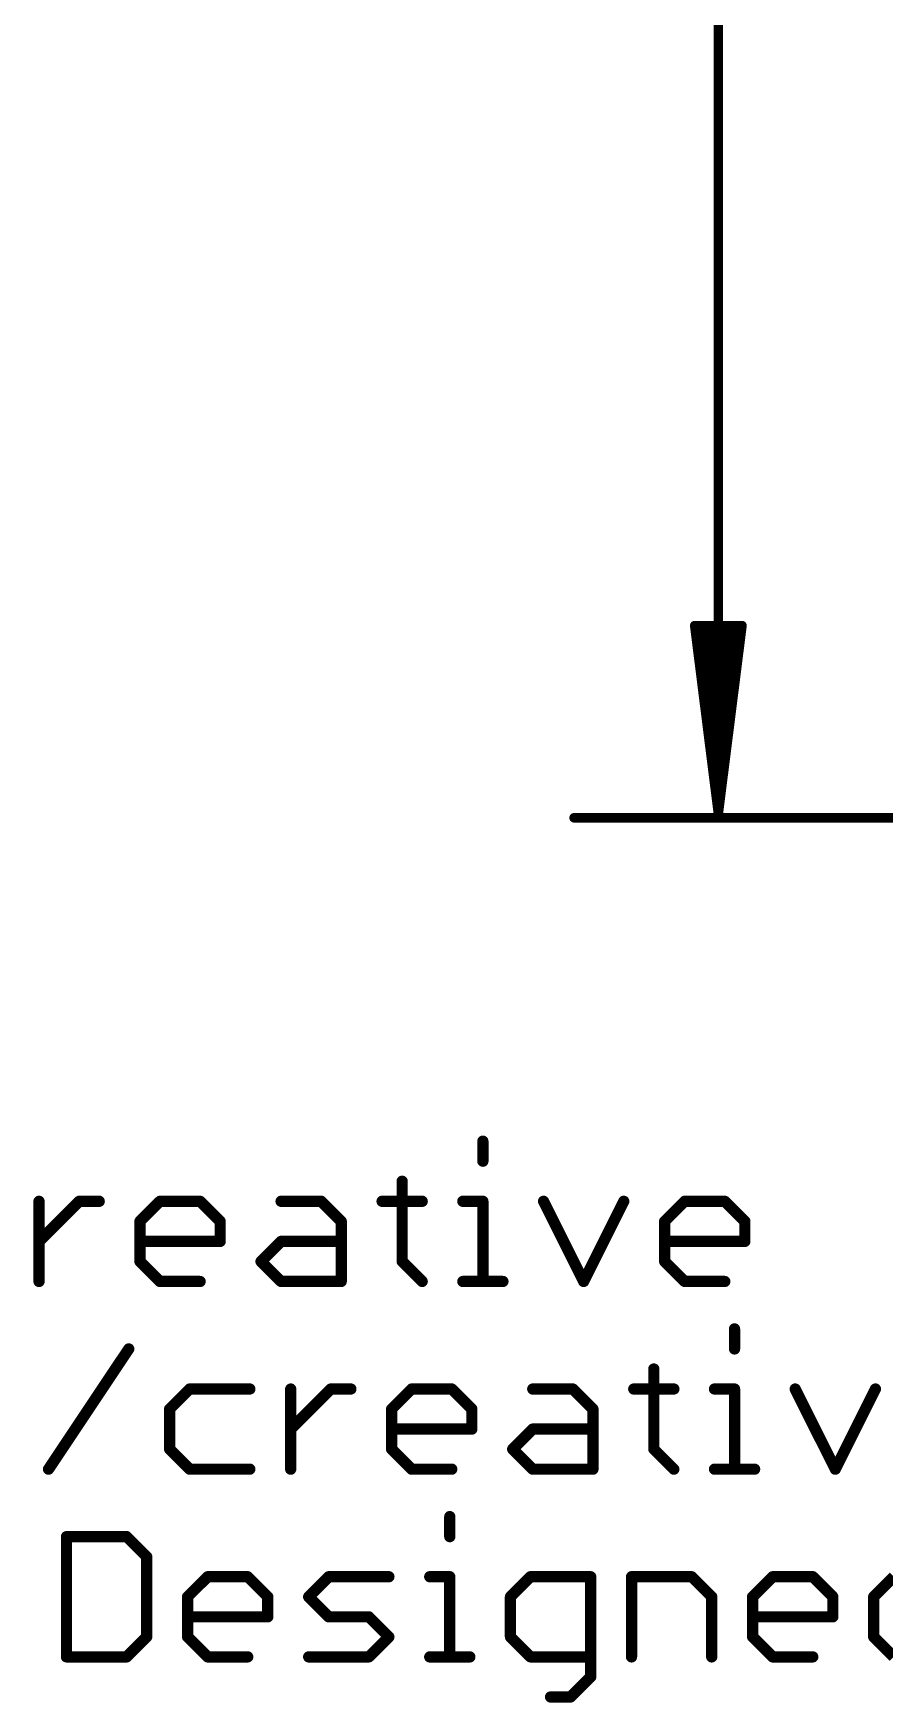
# Model space of a CAD drawing. Extents: x -43 to 64, y -12 to 35.
# Drawn here: x -11.8 to -0.29, y -11.97 to 10.61 of the extents above; entities that cross this region are included whole.
import ezdxf

# ---------------------------------------------------------------- set-up
doc = ezdxf.new("R2010")
doc.units = 0
doc.layers.add('51', color=53, linetype='CONTINUOUS')

msp = doc.modelspace()

# ---------------------------------------------------------------- linework, layer by layer
at = {"layer": '51'}
for points, const_width in [([(-2.54, 0.065), (-2.54, 30.415)], 0.13), ([(-2.54, 0.065), (-2.8592, 2.6)], 0.13), ([(-2.8592, 2.6), (-2.2208, 2.6)], 0.13), ([(-2.54, 0.065), (-2.8, 2.6)], 0.13), ([(-2.54, 0.065), (-2.67, 2.6)], 0.13), ([(-2.2208, 2.6), (-2.54, 0.065)], 0.13), ([(-2.41, 2.6), (-2.54, 0.065)], 0.13), ([(-2.28, 2.6), (-2.54, 0.065)], 0.13), ([(0, 0), (-4.49, 0)], 0.13), ([(-5.7238, -4.3756), (-5.7238, -4.6468)], 0.1524), ([(-6.8152, -4.918), (-6.8152, -6.0026)], 0.1524), ([(-11.725, -6.2738), (-11.725, -5.1891)], 0.1524), ([(-11.725, -5.7315), (-11.1826, -5.1891)], 0.1524), ([(-11.1826, -5.1891), (-10.9115, -5.1891)], 0.1524), ([(-10.3607, -5.4603), (-10.0895, -5.1891)], 0.1524), ([(-10.0895, -5.1891), (-9.5472, -5.1891)], 0.1524), ([(-9.5472, -5.1891), (-9.276, -5.4603)], 0.1524), ([(-8.4524, -5.1891), (-7.91, -5.1891)], 0.1524), ([(-7.91, -5.1891), (-7.6389, -5.4603)], 0.1524), ([(-7.0864, -5.1891), (-6.544, -5.1891)], 0.1524), ([(-5.9949, -5.1891), (-5.7238, -5.1891)], 0.1524), ([(-5.7238, -5.1891), (-5.7238, -6.2738)], 0.1524), ([(-4.9035, -5.1891), (-4.3612, -6.2738)], 0.1524), ([(-4.3612, -6.2738), (-3.8188, -5.1891)], 0.1524), ([(-3.2663, -5.4603), (-2.9952, -5.1891)], 0.1524), ([(-2.9952, -5.1891), (-2.4528, -5.1891)], 0.1524), ([(-2.4528, -5.1891), (-2.1817, -5.4603)], 0.1524), ([(-10.3607, -6.0026), (-10.3607, -5.4603)], 0.1524), ([(-9.276, -5.4603), (-9.276, -5.7315)], 0.1524), ([(-7.6389, -5.4603), (-7.6389, -6.2738)], 0.1524), ([(-3.2663, -6.0026), (-3.2663, -5.4603)], 0.1524), ([(-2.1817, -5.4603), (-2.1817, -5.7315)], 0.1524), ([(-9.276, -5.7315), (-10.3607, -5.7315)], 0.1524), ([(-8.7235, -6.0026), (-8.4524, -5.7315)], 0.1524), ([(-8.4524, -5.7315), (-7.6389, -5.7315)], 0.1524), ([(-2.1817, -5.7315), (-3.2663, -5.7315)], 0.1524), ([(-10.0895, -6.2738), (-10.3607, -6.0026)], 0.1524), ([(-8.4524, -6.2738), (-8.7235, -6.0026)], 0.1524), ([(-6.8152, -6.0026), (-6.544, -6.2738)], 0.1524), ([(-2.9952, -6.2738), (-3.2663, -6.0026)], 0.1524), ([(-9.5472, -6.2738), (-10.0895, -6.2738)], 0.1524), ([(-7.6389, -6.2738), (-8.4524, -6.2738)], 0.1524), ([(-5.9949, -6.2738), (-5.4526, -6.2738)], 0.1524), ([(-2.4528, -6.2738), (-2.9952, -6.2738)], 0.1524), ([(-2.321, -6.9156), (-2.321, -7.1868)], 0.1524), ([(-11.5966, -8.8138), (-10.5119, -7.1868)], 0.1524), ([(-3.4125, -7.458), (-3.4125, -8.5426)], 0.1524), ([(-9.6882, -7.7291), (-9.9594, -8.0003)], 0.1524), ([(-8.8748, -7.7291), (-9.6882, -7.7291)], 0.1524), ([(-8.3223, -8.8138), (-8.3223, -7.7291)], 0.1524), ([(-8.3223, -8.2715), (-7.7799, -7.7291)], 0.1524), ([(-7.7799, -7.7291), (-7.5088, -7.7291)], 0.1524), ([(-6.958, -8.0003), (-6.6868, -7.7291)], 0.1524), ([(-6.6868, -7.7291), (-6.1445, -7.7291)], 0.1524), ([(-6.1445, -7.7291), (-5.8733, -8.0003)], 0.1524), ([(-5.0496, -7.7291), (-4.5073, -7.7291)], 0.1524), ([(-4.5073, -7.7291), (-4.2361, -8.0003)], 0.1524), ([(-3.6836, -7.7291), (-3.1413, -7.7291)], 0.1524), ([(-2.5922, -7.7291), (-2.321, -7.7291)], 0.1524), ([(-2.321, -7.7291), (-2.321, -8.8138)], 0.1524), ([(-1.5008, -7.7291), (-0.9584, -8.8138)], 0.1524), ([(-0.9584, -8.8138), (-0.4161, -7.7291)], 0.1524), ([(-9.9594, -8.0003), (-9.9594, -8.5426)], 0.1524), ([(-6.958, -8.5426), (-6.958, -8.0003)], 0.1524), ([(-5.8733, -8.0003), (-5.8733, -8.2715)], 0.1524), ([(-4.2361, -8.0003), (-4.2361, -8.8138)], 0.1524), ([(-5.8733, -8.2715), (-6.958, -8.2715)], 0.1524), ([(-5.3208, -8.5426), (-5.0496, -8.2715)], 0.1524), ([(-5.0496, -8.2715), (-4.2361, -8.2715)], 0.1524), ([(-9.9594, -8.5426), (-9.6882, -8.8138)], 0.1524), ([(-6.6868, -8.8138), (-6.958, -8.5426)], 0.1524), ([(-5.0496, -8.8138), (-5.3208, -8.5426)], 0.1524), ([(-3.4125, -8.5426), (-3.1413, -8.8138)], 0.1524), ([(-9.6882, -8.8138), (-8.8748, -8.8138)], 0.1524), ([(-6.1445, -8.8138), (-6.6868, -8.8138)], 0.1524), ([(-4.2361, -8.8138), (-5.0496, -8.8138)], 0.1524), ([(-2.5922, -8.8138), (-2.0499, -8.8138)], 0.1524), ([(-6.1712, -9.4556), (-6.1712, -9.7268)], 0.1524), ([(-11.3538, -9.7268), (-11.3538, -11.3538)], 0.1524), ([(-10.5403, -9.7268), (-11.3538, -9.7268)], 0.1524), ([(-10.2691, -9.998), (-10.5403, -9.7268)], 0.1524), ([(-10.2691, -11.0826), (-10.2691, -9.998)], 0.1524), ([(-9.7166, -10.5403), (-9.4455, -10.2691)], 0.1524), ([(-9.4455, -10.2691), (-8.9032, -10.2691)], 0.1524), ([(-8.9032, -10.2691), (-8.632, -10.5403)], 0.1524), ([(-8.0795, -10.5403), (-7.8083, -10.2691)], 0.1524), ([(-7.8083, -10.2691), (-6.9948, -10.2691)], 0.1524), ([(-6.4423, -10.2691), (-6.1712, -10.2691)], 0.1524), ([(-6.1712, -10.2691), (-6.1712, -11.3538)], 0.1524), ([(-5.0797, -10.2691), (-5.3509, -10.5403)], 0.1524), ([(-4.2662, -10.2691), (-5.0797, -10.2691)], 0.1524), ([(-4.2662, -11.625), (-4.2662, -10.2691)], 0.1524), ([(-3.7137, -11.3538), (-3.7137, -10.2691)], 0.1524), ([(-3.7137, -10.2691), (-2.9002, -10.2691)], 0.1524), ([(-2.9002, -10.2691), (-2.6291, -10.5403)], 0.1524), ([(-2.0766, -10.5403), (-1.8054, -10.2691)], 0.1524), ([(-1.8054, -10.2691), (-1.2631, -10.2691)], 0.1524), ([(-1.2631, -10.2691), (-0.9919, -10.5403)], 0.1524), ([(-0.4394, -10.5403), (-0.1683, -10.2691)], 0.1524), ([(-9.7166, -11.0826), (-9.7166, -10.5403)], 0.1524), ([(-8.632, -10.5403), (-8.632, -10.8115)], 0.1524), ([(-7.8083, -10.8115), (-8.0795, -10.5403)], 0.1524), ([(-5.3509, -10.5403), (-5.3509, -11.0826)], 0.1524), ([(-2.6291, -10.5403), (-2.6291, -11.3538)], 0.1524), ([(-2.0766, -11.0826), (-2.0766, -10.5403)], 0.1524), ([(-0.9919, -10.5403), (-0.9919, -10.8115)], 0.1524), ([(-0.4394, -11.0826), (-0.4394, -10.5403)], 0.1524), ([(-8.632, -10.8115), (-9.7166, -10.8115)], 0.1524), ([(-7.266, -10.8115), (-7.8083, -10.8115)], 0.1524), ([(-6.9948, -11.0826), (-7.266, -10.8115)], 0.1524), ([(-0.9919, -10.8115), (-2.0766, -10.8115)], 0.1524), ([(-10.5403, -11.3538), (-10.2691, -11.0826)], 0.1524), ([(-9.4455, -11.3538), (-9.7166, -11.0826)], 0.1524), ([(-7.266, -11.3538), (-6.9948, -11.0826)], 0.1524), ([(-5.3509, -11.0826), (-5.0797, -11.3538)], 0.1524), ([(-1.8054, -11.3538), (-2.0766, -11.0826)], 0.1524), ([(-0.1683, -11.3538), (-0.4394, -11.0826)], 0.1524), ([(-11.3538, -11.3538), (-10.5403, -11.3538)], 0.1524), ([(-8.9032, -11.3538), (-9.4455, -11.3538)], 0.1524), ([(-8.0795, -11.3538), (-7.266, -11.3538)], 0.1524), ([(-6.4423, -11.3538), (-5.9, -11.3538)], 0.1524), ([(-5.0797, -11.3538), (-4.2662, -11.3538)], 0.1524), ([(-1.2631, -11.3538), (-1.8054, -11.3538)], 0.1524), ([(-4.5374, -11.8961), (-4.2662, -11.625)], 0.1524), ([(-4.8086, -11.8961), (-4.5374, -11.8961)], 0.1524)]:
    msp.add_lwpolyline(points, dxfattribs=dict(at, const_width=const_width))
for points, const_width in [([(-2.827, 2.6041, 1), (-2.8915, 2.5959)], 0.065), ([(-2.8592, 2.6325, 1), (-2.8592, 2.5675)], 0.065), ([(-2.7677, 2.6033, 1), (-2.8323, 2.5967)], 0.065), ([(-2.6375, 2.6017, 1), (-2.7025, 2.5983)], 0.065), ([(-2.3775, 2.5983, 1), (-2.4425, 2.6017)], 0.065), ([(-2.2477, 2.5967, 1), (-2.3123, 2.6033)], 0.065), ([(-2.1885, 2.5959, 1), (-2.253, 2.6041)], 0.065), ([(-2.2208, 2.5675, 1), (-2.2208, 2.6325)], 0.065), ([(-4.49, 0.0325, 1), (-4.49, -0.0325)], 0.065), ([(-2.5722, 0.0691, 1), (-2.5078, 0.0609)], 0.065), ([(-2.5723, 0.0683, 1), (-2.5077, 0.0617)], 0.065), ([(-2.5725, 0.0633, 1), (-2.5075, 0.0667)], 0.065), ([(-2.5725, 0.0667, 1), (-2.5075, 0.0633)], 0.065), ([(-2.5725, 0.065, 1), (-2.5075, 0.065)], 0.065), ([(-2.5723, 0.0617, 1), (-2.5077, 0.0683)], 0.065), ([(-2.5722, 0.0609, 1), (-2.5078, 0.0691)], 0.065), ([(-5.6857, -4.3756, 1), (-5.7619, -4.3756)], 0.0762), ([(-5.7619, -4.6468, 1), (-5.6857, -4.6468)], 0.0762), ([(-6.7771, -4.918, 1), (-6.8533, -4.918)], 0.0762), ([(-11.6869, -5.1891, 1), (-11.7631, -5.1891)], 0.0762), ([(-11.1826, -5.151, 1), (-11.1826, -5.2272)], 0.0762), ([(-11.1557, -5.2161, 1), (-11.2096, -5.1622)], 0.0762), ([(-10.9115, -5.2272, 1), (-10.9115, -5.151)], 0.0762), ([(-10.0895, -5.151, 1), (-10.0895, -5.2272)], 0.0762), ([(-10.0626, -5.2161, 1), (-10.1165, -5.1622)], 0.0762), ([(-9.5202, -5.1622, 1), (-9.5741, -5.2161)], 0.0762), ([(-9.5472, -5.2272, 1), (-9.5472, -5.151)], 0.0762), ([(-8.4524, -5.151, 1), (-8.4524, -5.2272)], 0.0762), ([(-7.8831, -5.1622, 1), (-7.937, -5.2161)], 0.0762), ([(-7.91, -5.2272, 1), (-7.91, -5.151)], 0.0762), ([(-7.0864, -5.151, 1), (-7.0864, -5.2272)], 0.0762), ([(-6.544, -5.2272, 1), (-6.544, -5.151)], 0.0762), ([(-5.9949, -5.151, 1), (-5.9949, -5.2272)], 0.0762), ([(-5.6857, -5.1891, 1), (-5.7619, -5.1891)], 0.0762), ([(-5.7238, -5.2272, 1), (-5.7238, -5.151)], 0.0762), ([(-4.8694, -5.1721, 1), (-4.9376, -5.2062)], 0.0762), ([(-3.7848, -5.2062, 1), (-3.8529, -5.1721)], 0.0762), ([(-2.9952, -5.151, 1), (-2.9952, -5.2272)], 0.0762), ([(-2.9682, -5.2161, 1), (-3.0221, -5.1622)], 0.0762), ([(-2.4259, -5.1622, 1), (-2.4798, -5.2161)], 0.0762), ([(-2.4528, -5.2272, 1), (-2.4528, -5.151)], 0.0762), ([(-10.3226, -5.4603, 1), (-10.3988, -5.4603)], 0.0762), ([(-10.3876, -5.4334, 1), (-10.3337, -5.4872)], 0.0762), ([(-9.2379, -5.4603, 1), (-9.3141, -5.4603)], 0.0762), ([(-9.303, -5.4872, 1), (-9.2491, -5.4334)], 0.0762), ([(-7.6008, -5.4603, 1), (-7.677, -5.4603)], 0.0762), ([(-7.6658, -5.4872, 1), (-7.6119, -5.4334)], 0.0762), ([(-3.2282, -5.4603, 1), (-3.3044, -5.4603)], 0.0762), ([(-3.2933, -5.4334, 1), (-3.2394, -5.4872)], 0.0762), ([(-2.1436, -5.4603, 1), (-2.2198, -5.4603)], 0.0762), ([(-2.2086, -5.4872, 1), (-2.1547, -5.4334)], 0.0762), ([(-11.7519, -5.7045, 1), (-11.698, -5.7584)], 0.0762), ([(-10.3607, -5.6934, 1), (-10.3607, -5.7696)], 0.0762), ([(-9.3141, -5.7315, 1), (-9.2379, -5.7315)], 0.0762), ([(-9.276, -5.7696, 1), (-9.276, -5.6934)], 0.0762), ([(-8.4524, -5.6934, 1), (-8.4524, -5.7696)], 0.0762), ([(-8.4254, -5.7584, 1), (-8.4793, -5.7045)], 0.0762), ([(-7.6389, -5.7696, 1), (-7.6389, -5.6934)], 0.0762), ([(-3.2663, -5.6934, 1), (-3.2663, -5.7696)], 0.0762), ([(-2.2198, -5.7315, 1), (-2.1436, -5.7315)], 0.0762), ([(-2.1817, -5.7696, 1), (-2.1817, -5.6934)], 0.0762), ([(-10.3337, -5.9757, 1), (-10.3876, -6.0296)], 0.0762), ([(-10.3988, -6.0026, 1), (-10.3226, -6.0026)], 0.0762), ([(-8.6966, -5.9757, 1), (-8.7505, -6.0296)], 0.0762), ([(-8.7505, -5.9757, 1), (-8.6966, -6.0296)], 0.0762), ([(-6.7883, -5.9757, 1), (-6.8421, -6.0296)], 0.0762), ([(-6.8533, -6.0026, 1), (-6.7771, -6.0026)], 0.0762), ([(-3.2394, -5.9757, 1), (-3.2933, -6.0296)], 0.0762), ([(-3.3044, -6.0026, 1), (-3.2282, -6.0026)], 0.0762), ([(-11.7631, -6.2738, 1), (-11.6869, -6.2738)], 0.0762), ([(-10.0895, -6.2357, 1), (-10.0895, -6.3119)], 0.0762), ([(-10.1165, -6.3007, 1), (-10.0626, -6.2469)], 0.0762), ([(-9.5472, -6.3119, 1), (-9.5472, -6.2357)], 0.0762), ([(-8.4524, -6.2357, 1), (-8.4524, -6.3119)], 0.0762), ([(-8.4793, -6.3007, 1), (-8.4254, -6.2469)], 0.0762), ([(-7.677, -6.2738, 1), (-7.6008, -6.2738)], 0.0762), ([(-7.6389, -6.3119, 1), (-7.6389, -6.2357)], 0.0762), ([(-6.571, -6.3007, 1), (-6.5171, -6.2469)], 0.0762), ([(-5.9949, -6.2357, 1), (-5.9949, -6.3119)], 0.0762), ([(-5.7619, -6.2738, 1), (-5.6857, -6.2738)], 0.0762), ([(-5.4526, -6.3119, 1), (-5.4526, -6.2357)], 0.0762), ([(-4.3952, -6.2568, 1), (-4.3271, -6.2908)], 0.0762), ([(-4.3952, -6.2908, 1), (-4.3271, -6.2568)], 0.0762), ([(-2.9952, -6.2357, 1), (-2.9952, -6.3119)], 0.0762), ([(-3.0221, -6.3007, 1), (-2.9682, -6.2469)], 0.0762), ([(-2.4528, -6.3119, 1), (-2.4528, -6.2357)], 0.0762), ([(-2.2829, -6.9156, 1), (-2.3591, -6.9156)], 0.0762), ([(-10.4802, -7.2079, 1), (-10.5436, -7.1657)], 0.0762), ([(-2.3591, -7.1868, 1), (-2.2829, -7.1868)], 0.0762), ([(-3.3744, -7.458, 1), (-3.4506, -7.458)], 0.0762), ([(-9.6882, -7.691, 1), (-9.6882, -7.7672)], 0.0762), ([(-9.6613, -7.7561, 1), (-9.7152, -7.7022)], 0.0762), ([(-8.8748, -7.7672, 1), (-8.8748, -7.691)], 0.0762), ([(-8.2842, -7.7291, 1), (-8.3604, -7.7291)], 0.0762), ([(-7.7799, -7.691, 1), (-7.7799, -7.7672)], 0.0762), ([(-7.753, -7.7561, 1), (-7.8069, -7.7022)], 0.0762), ([(-7.5088, -7.7672, 1), (-7.5088, -7.691)], 0.0762), ([(-6.6868, -7.691, 1), (-6.6868, -7.7672)], 0.0762), ([(-6.6599, -7.7561, 1), (-6.7137, -7.7022)], 0.0762), ([(-6.1175, -7.7022, 1), (-6.1714, -7.7561)], 0.0762), ([(-6.1445, -7.7672, 1), (-6.1445, -7.691)], 0.0762), ([(-5.0496, -7.691, 1), (-5.0496, -7.7672)], 0.0762), ([(-4.4804, -7.7022, 1), (-4.5342, -7.7561)], 0.0762), ([(-4.5073, -7.7672, 1), (-4.5073, -7.691)], 0.0762), ([(-3.6836, -7.691, 1), (-3.6836, -7.7672)], 0.0762), ([(-3.1413, -7.7672, 1), (-3.1413, -7.691)], 0.0762), ([(-2.5922, -7.691, 1), (-2.5922, -7.7672)], 0.0762), ([(-2.2829, -7.7291, 1), (-2.3591, -7.7291)], 0.0762), ([(-2.321, -7.7672, 1), (-2.321, -7.691)], 0.0762), ([(-1.4667, -7.7121, 1), (-1.5348, -7.7462)], 0.0762), ([(-0.382, -7.7462, 1), (-0.4502, -7.7121)], 0.0762), ([(-9.9213, -8.0003, 1), (-9.9975, -8.0003)], 0.0762), ([(-9.9864, -7.9734, 1), (-9.9325, -8.0272)], 0.0762), ([(-6.9199, -8.0003, 1), (-6.9961, -8.0003)], 0.0762), ([(-6.9849, -7.9734, 1), (-6.931, -8.0272)], 0.0762), ([(-5.8352, -8.0003, 1), (-5.9114, -8.0003)], 0.0762), ([(-5.9002, -8.0272, 1), (-5.8464, -7.9734)], 0.0762), ([(-4.198, -8.0003, 1), (-4.2742, -8.0003)], 0.0762), ([(-4.2631, -8.0272, 1), (-4.2092, -7.9734)], 0.0762), ([(-8.3492, -8.2445, 1), (-8.2953, -8.2984)], 0.0762), ([(-6.958, -8.2334, 1), (-6.958, -8.3096)], 0.0762), ([(-5.9114, -8.2715, 1), (-5.8352, -8.2715)], 0.0762), ([(-5.8733, -8.3096, 1), (-5.8733, -8.2334)], 0.0762), ([(-5.0496, -8.2334, 1), (-5.0496, -8.3096)], 0.0762), ([(-5.0227, -8.2984, 1), (-5.0766, -8.2445)], 0.0762), ([(-4.2361, -8.3096, 1), (-4.2361, -8.2334)], 0.0762), ([(-9.9325, -8.5157, 1), (-9.9864, -8.5696)], 0.0762), ([(-9.9975, -8.5426, 1), (-9.9213, -8.5426)], 0.0762), ([(-6.931, -8.5157, 1), (-6.9849, -8.5696)], 0.0762), ([(-6.9961, -8.5426, 1), (-6.9199, -8.5426)], 0.0762), ([(-5.2939, -8.5157, 1), (-5.3477, -8.5696)], 0.0762), ([(-5.3477, -8.5157, 1), (-5.2939, -8.5696)], 0.0762), ([(-3.3855, -8.5157, 1), (-3.4394, -8.5696)], 0.0762), ([(-3.4506, -8.5426, 1), (-3.3744, -8.5426)], 0.0762), ([(-11.6283, -8.7927, 1), (-11.5649, -8.8349)], 0.0762), ([(-9.6882, -8.7757, 1), (-9.6882, -8.8519)], 0.0762), ([(-9.7152, -8.8407, 1), (-9.6613, -8.7869)], 0.0762), ([(-8.8748, -8.8519, 1), (-8.8748, -8.7757)], 0.0762), ([(-8.3604, -8.8138, 1), (-8.2842, -8.8138)], 0.0762), ([(-6.6868, -8.7757, 1), (-6.6868, -8.8519)], 0.0762), ([(-6.7137, -8.8407, 1), (-6.6599, -8.7869)], 0.0762), ([(-6.1445, -8.8519, 1), (-6.1445, -8.7757)], 0.0762), ([(-5.0496, -8.7757, 1), (-5.0496, -8.8519)], 0.0762), ([(-5.0766, -8.8407, 1), (-5.0227, -8.7869)], 0.0762), ([(-4.2742, -8.8138, 1), (-4.198, -8.8138)], 0.0762), ([(-4.2361, -8.8519, 1), (-4.2361, -8.7757)], 0.0762), ([(-3.1683, -8.8407, 1), (-3.1144, -8.7869)], 0.0762), ([(-2.5922, -8.7757, 1), (-2.5922, -8.8519)], 0.0762), ([(-2.3591, -8.8138, 1), (-2.2829, -8.8138)], 0.0762), ([(-2.0499, -8.8519, 1), (-2.0499, -8.7757)], 0.0762), ([(-0.9925, -8.7968, 1), (-0.9244, -8.8308)], 0.0762), ([(-0.9925, -8.8308, 1), (-0.9244, -8.7968)], 0.0762), ([(-6.1331, -9.4556, 1), (-6.2093, -9.4556)], 0.0762), ([(-11.3157, -9.7268, 1), (-11.3919, -9.7268)], 0.0762), ([(-11.3538, -9.6887, 1), (-11.3538, -9.7649)], 0.0762), ([(-10.5134, -9.6999, 1), (-10.5672, -9.7538)], 0.0762), ([(-10.5403, -9.7649, 1), (-10.5403, -9.6887)], 0.0762), ([(-6.2093, -9.7268, 1), (-6.1331, -9.7268)], 0.0762), ([(-10.231, -9.998, 1), (-10.3072, -9.998)], 0.0762), ([(-10.2961, -10.0249, 1), (-10.2422, -9.971)], 0.0762), ([(-9.4455, -10.231, 1), (-9.4455, -10.3072)], 0.0762), ([(-9.4185, -10.2961, 1), (-9.4724, -10.2422)], 0.0762), ([(-8.8762, -10.2422, 1), (-8.9301, -10.2961)], 0.0762), ([(-8.9032, -10.3072, 1), (-8.9032, -10.231)], 0.0762), ([(-7.8083, -10.231, 1), (-7.8083, -10.3072)], 0.0762), ([(-7.7814, -10.2961, 1), (-7.8353, -10.2422)], 0.0762), ([(-6.9948, -10.3072, 1), (-6.9948, -10.231)], 0.0762), ([(-6.4423, -10.231, 1), (-6.4423, -10.3072)], 0.0762), ([(-6.1331, -10.2691, 1), (-6.2093, -10.2691)], 0.0762), ([(-6.1712, -10.3072, 1), (-6.1712, -10.231)], 0.0762), ([(-5.0797, -10.231, 1), (-5.0797, -10.3072)], 0.0762), ([(-5.0528, -10.2961, 1), (-5.1067, -10.2422)], 0.0762), ([(-4.2281, -10.2691, 1), (-4.3043, -10.2691)], 0.0762), ([(-4.2662, -10.3072, 1), (-4.2662, -10.231)], 0.0762), ([(-3.6756, -10.2691, 1), (-3.7518, -10.2691)], 0.0762), ([(-3.7137, -10.231, 1), (-3.7137, -10.3072)], 0.0762), ([(-2.8733, -10.2422, 1), (-2.9272, -10.2961)], 0.0762), ([(-2.9002, -10.3072, 1), (-2.9002, -10.231)], 0.0762), ([(-1.8054, -10.231, 1), (-1.8054, -10.3072)], 0.0762), ([(-1.7785, -10.2961, 1), (-1.8324, -10.2422)], 0.0762), ([(-1.2361, -10.2422, 1), (-1.29, -10.2961)], 0.0762), ([(-1.2631, -10.3072, 1), (-1.2631, -10.231)], 0.0762), ([(-9.6785, -10.5403, 1), (-9.7547, -10.5403)], 0.0762), ([(-9.7436, -10.5134, 1), (-9.6897, -10.5672)], 0.0762), ([(-8.5939, -10.5403, 1), (-8.6701, -10.5403)], 0.0762), ([(-8.6589, -10.5672, 1), (-8.605, -10.5134)], 0.0762), ([(-8.0525, -10.5134, 1), (-8.1064, -10.5672)], 0.0762), ([(-8.1064, -10.5134, 1), (-8.0525, -10.5672)], 0.0762), ([(-5.3128, -10.5403, 1), (-5.389, -10.5403)], 0.0762), ([(-5.3778, -10.5134, 1), (-5.324, -10.5672)], 0.0762), ([(-2.591, -10.5403, 1), (-2.6672, -10.5403)], 0.0762), ([(-2.656, -10.5672, 1), (-2.6021, -10.5134)], 0.0762), ([(-2.0385, -10.5403, 1), (-2.1147, -10.5403)], 0.0762), ([(-2.1035, -10.5134, 1), (-2.0496, -10.5672)], 0.0762), ([(-0.9538, -10.5403, 1), (-1.03, -10.5403)], 0.0762), ([(-1.0189, -10.5672, 1), (-0.965, -10.5134)], 0.0762), ([(-0.4013, -10.5403, 1), (-0.4775, -10.5403)], 0.0762), ([(-0.4664, -10.5134, 1), (-0.4125, -10.5672)], 0.0762), ([(-9.7166, -10.7734, 1), (-9.7166, -10.8496)], 0.0762), ([(-8.6701, -10.8115, 1), (-8.5939, -10.8115)], 0.0762), ([(-8.632, -10.8496, 1), (-8.632, -10.7734)], 0.0762), ([(-7.8083, -10.7734, 1), (-7.8083, -10.8496)], 0.0762), ([(-7.8353, -10.8384, 1), (-7.7814, -10.7845)], 0.0762), ([(-7.2391, -10.7845, 1), (-7.2929, -10.8384)], 0.0762), ([(-7.266, -10.8496, 1), (-7.266, -10.7734)], 0.0762), ([(-2.0766, -10.7734, 1), (-2.0766, -10.8496)], 0.0762), ([(-1.03, -10.8115, 1), (-0.9538, -10.8115)], 0.0762), ([(-0.9919, -10.8496, 1), (-0.9919, -10.7734)], 0.0762), ([(-10.3072, -11.0826, 1), (-10.231, -11.0826)], 0.0762), ([(-10.2422, -11.1096, 1), (-10.2961, -11.0557)], 0.0762), ([(-9.6897, -11.0557, 1), (-9.7436, -11.1096)], 0.0762), ([(-9.7547, -11.0826, 1), (-9.6785, -11.0826)], 0.0762), ([(-6.9679, -11.1096, 1), (-7.0218, -11.0557)], 0.0762), ([(-7.0218, -11.1096, 1), (-6.9679, -11.0557)], 0.0762), ([(-5.324, -11.0557, 1), (-5.3778, -11.1096)], 0.0762), ([(-5.389, -11.0826, 1), (-5.3128, -11.0826)], 0.0762), ([(-2.0496, -11.0557, 1), (-2.1035, -11.1096)], 0.0762), ([(-2.1147, -11.0826, 1), (-2.0385, -11.0826)], 0.0762), ([(-0.4125, -11.0557, 1), (-0.4664, -11.1096)], 0.0762), ([(-0.4775, -11.0826, 1), (-0.4013, -11.0826)], 0.0762), ([(-11.3538, -11.3157, 1), (-11.3538, -11.3919)], 0.0762), ([(-10.5672, -11.3269, 1), (-10.5134, -11.3807)], 0.0762), ([(-10.5403, -11.3919, 1), (-10.5403, -11.3157)], 0.0762), ([(-9.4455, -11.3157, 1), (-9.4455, -11.3919)], 0.0762), ([(-9.4724, -11.3807, 1), (-9.4185, -11.3269)], 0.0762), ([(-8.9032, -11.3919, 1), (-8.9032, -11.3157)], 0.0762), ([(-8.0795, -11.3157, 1), (-8.0795, -11.3919)], 0.0762), ([(-7.2929, -11.3269, 1), (-7.2391, -11.3807)], 0.0762), ([(-7.266, -11.3919, 1), (-7.266, -11.3157)], 0.0762), ([(-6.4423, -11.3157, 1), (-6.4423, -11.3919)], 0.0762), ([(-5.9, -11.3919, 1), (-5.9, -11.3157)], 0.0762), ([(-5.0797, -11.3157, 1), (-5.0797, -11.3919)], 0.0762), ([(-5.1067, -11.3807, 1), (-5.0528, -11.3269)], 0.0762), ([(-4.2662, -11.3919, 1), (-4.2662, -11.3157)], 0.0762), ([(-1.8054, -11.3157, 1), (-1.8054, -11.3919)], 0.0762), ([(-1.8324, -11.3807, 1), (-1.7785, -11.3269)], 0.0762), ([(-1.2631, -11.3919, 1), (-1.2631, -11.3157)], 0.0762), ([(-11.3919, -11.3538, 1), (-11.3157, -11.3538)], 0.0762), ([(-6.2093, -11.3538, 1), (-6.1331, -11.3538)], 0.0762), ([(-3.7518, -11.3538, 1), (-3.6756, -11.3538)], 0.0762), ([(-2.6672, -11.3538, 1), (-2.591, -11.3538)], 0.0762), ([(-4.3043, -11.625, 1), (-4.2281, -11.625)], 0.0762), ([(-4.2393, -11.6519, 1), (-4.2932, -11.598)], 0.0762), ([(-4.8086, -11.858, 1), (-4.8086, -11.9342)], 0.0762), ([(-4.5643, -11.8692, 1), (-4.5105, -11.9231)], 0.0762), ([(-4.5374, -11.9342, 1), (-4.5374, -11.858)], 0.0762)]:
    msp.add_lwpolyline(points, format="xyb", dxfattribs=dict(at, const_width=const_width))

doc.saveas('drawing.dxf')
